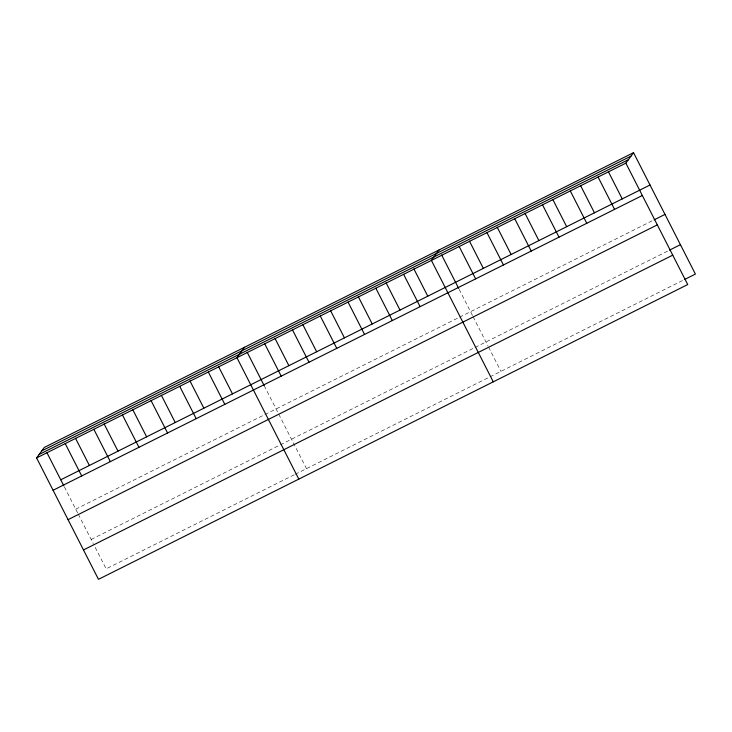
<?xml version="1.0" encoding="UTF-8"?>
<svg xmlns="http://www.w3.org/2000/svg" width="732" height="732" viewBox="0 0 732 732"><rect width="100%" height="100%" fill="white"/><g stroke="black" fill="none" stroke-linecap="round" stroke-linejoin="round"><path stroke-width="0.55" stroke-dasharray="3.66 2.75" d="M75.725 509.179L458.635 317.633M459.623 317.139L653.09 220.359M91.161 539.466L474.062 347.92M475.05 347.425L668.517 250.637M294.218 474.766L106.14 568.856L93.742 544.535M295.243 474.254L489.04 377.309M490.028 376.815L683.496 280.036M459.174 289.378L472.598 315.712M473.11 316.727L488.034 346.016M488.546 347.032L500.944 371.353M264.197 385.645L306.488 468.636M64.37 486.881L77.784 513.214M78.306 514.23L93.229 543.519"/><path stroke-width="1.1" d="M633.537 152.668L625.86 163.145L687.723 284.556L98.463 579.332L36.6 457.921L44.277 447.444L633.537 152.668L695.4 274.079L684.484 279.533M244.625 347.224L236.948 357.701L298.812 479.112M439.081 249.941L431.404 260.418L493.267 381.83M41.742 450.903L631.002 156.126M39.135 454.462L628.395 159.686M36.6 457.921L625.86 163.145M60.756 479.789L650.016 185.004M53.079 490.266L642.339 195.481M654.079 219.856L664.995 214.403M68.058 519.656L657.318 224.87M669.506 250.143L680.421 244.68M83.485 549.942L672.745 255.157M608.329 171.617L622.237 198.903M598.081 177.034L614.56 209.379M580.549 185.516L594.457 212.802M570.301 190.933L586.78 223.278M552.77 199.406L566.678 226.7M542.522 204.832L559.001 237.168M524.99 213.305L538.898 240.59M514.742 218.731L531.222 251.067M497.211 227.204L511.119 254.489M486.963 232.63L503.442 264.966M469.432 241.103L483.34 268.388M459.184 246.519L475.663 278.865M441.652 255.001L458.662 288.362M413.873 268.891L427.781 296.176M403.625 274.317L420.104 306.653M386.093 282.79L400.001 310.075M375.845 288.216L392.325 320.552M358.314 296.689L372.222 323.974M348.066 302.106L364.545 334.451M330.535 310.588L344.443 337.873M320.287 316.004L336.766 348.35M302.755 324.477L316.663 351.772M292.507 329.903L308.986 362.239M274.976 338.376L288.884 365.661M264.728 343.802L281.207 376.138M247.196 352.275L264.197 385.645M218.575 366.595L232.483 393.88M208.327 372.012L224.806 404.357M189.954 380.915L203.862 408.2M179.706 386.331L196.185 418.677M161.333 395.225L175.241 422.52M151.085 400.651L167.564 432.987M132.712 409.545L146.62 436.83M122.464 414.971L138.943 447.307M104.09 423.865L117.998 451.15M93.842 429.291L110.322 461.627M75.469 438.184L89.377 465.47M65.221 443.601L81.7 475.946M46.848 452.504L63.849 485.865"/></g></svg>
